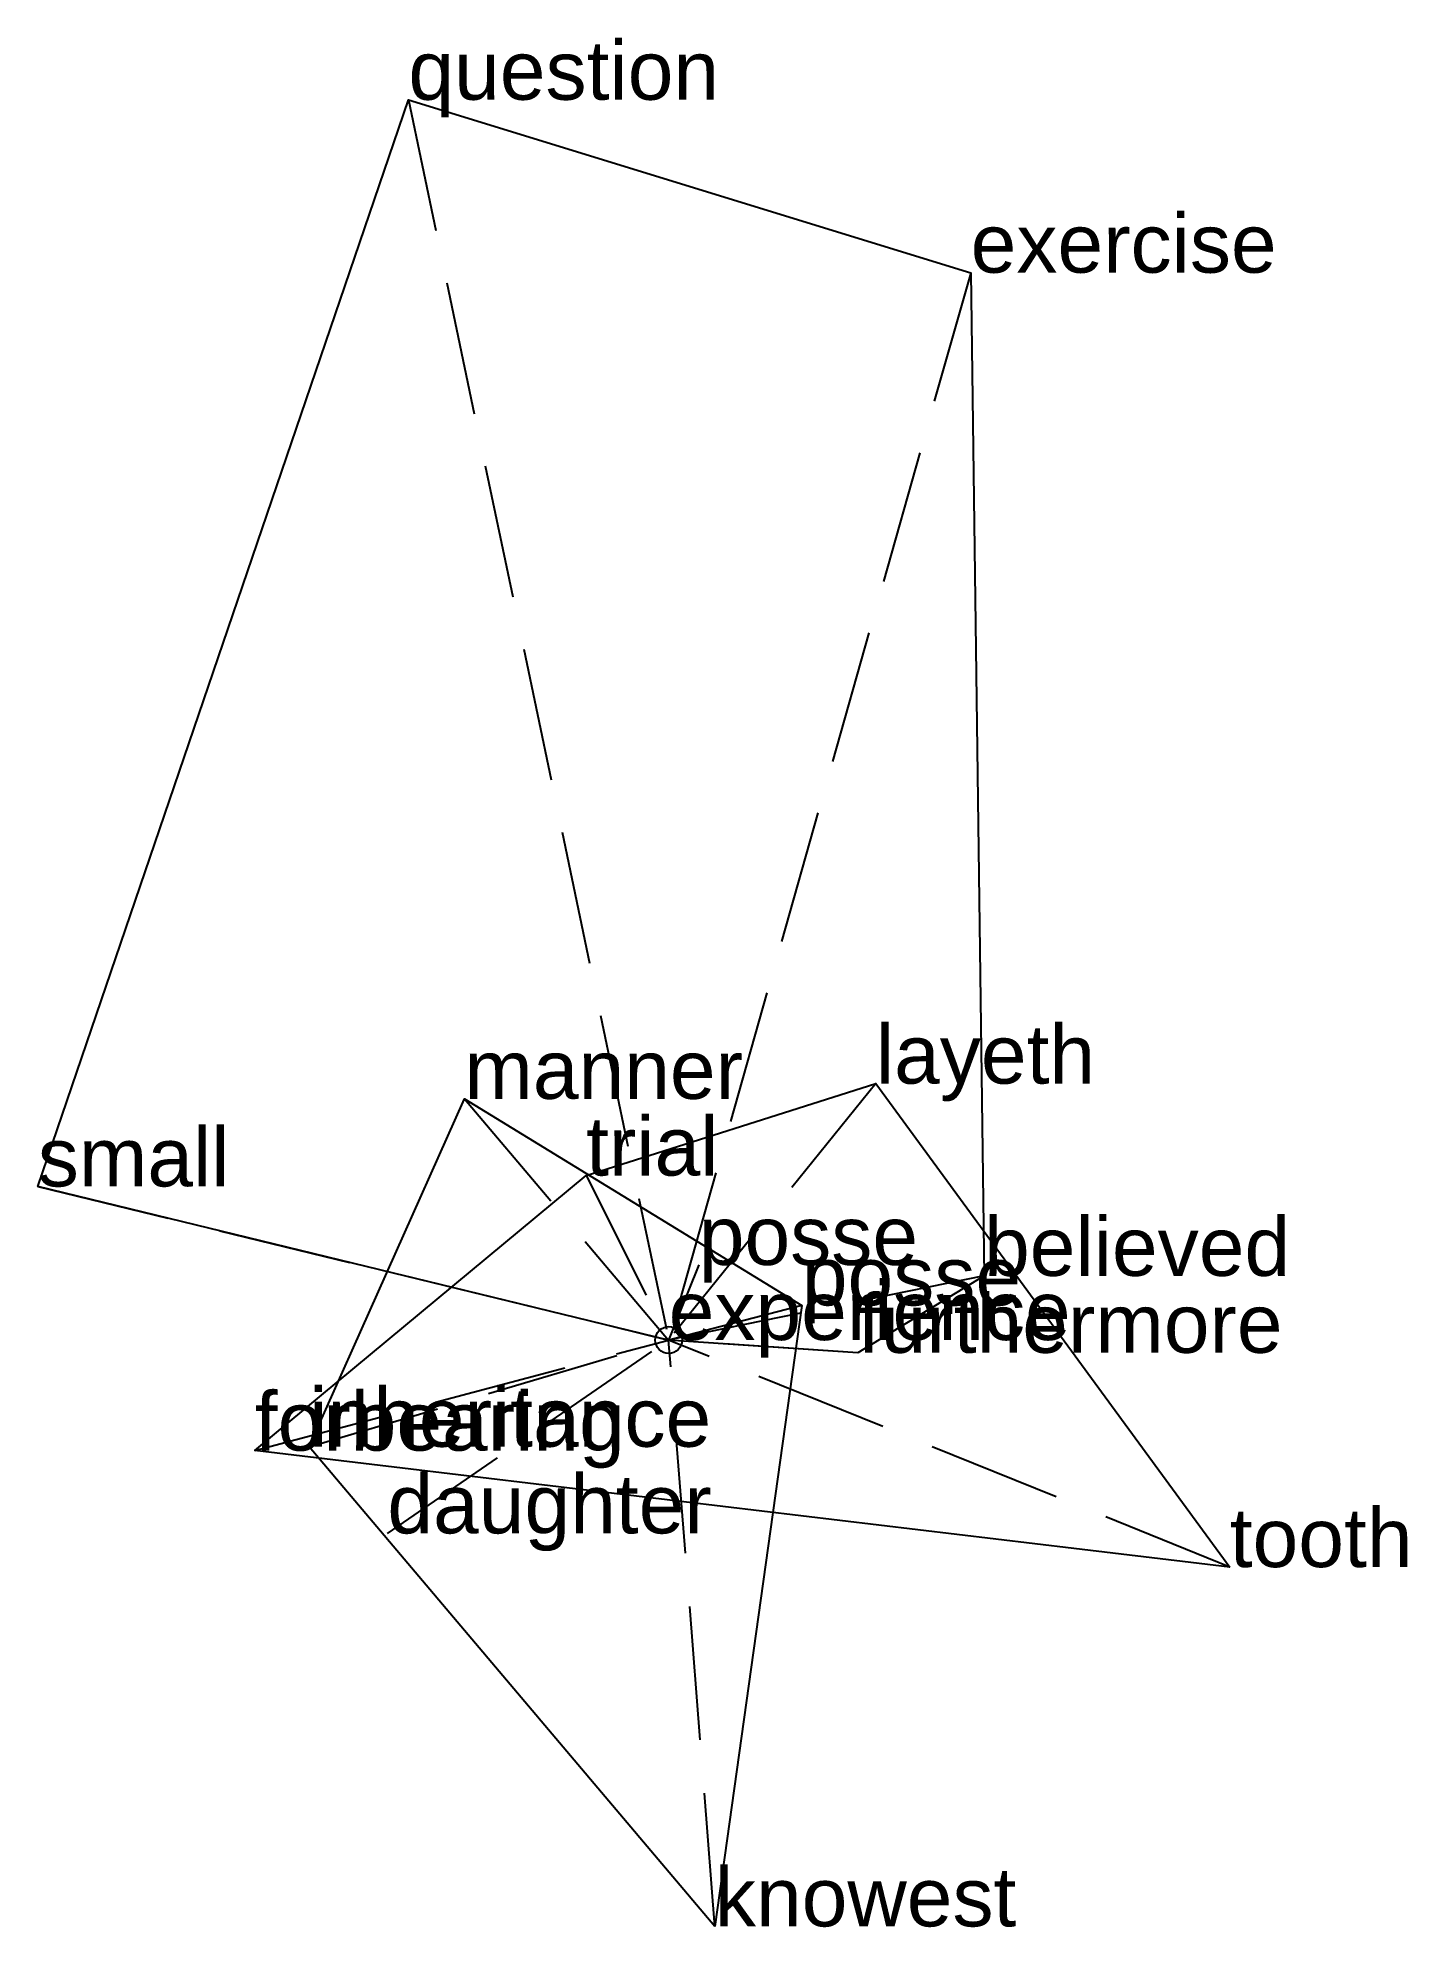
# Model space of a CAD drawing. Extents: x -1.18 to 1.38, y -1.1 to 2.44.
import ezdxf

# ---------------------------------------------------------------- set-up
doc = ezdxf.new("R2010")
doc.units = 0
doc.linetypes.add('DASHED2', pattern=[0.3, 0.25, -0.05])
for name, color, linetype in [('TEXT_nt', 1, 'CONTINUOUS'), ('TEXT_ot', 1, 'CONTINUOUS'), ('TEXT_q', 1, 'CONTINUOUS')]:
    doc.layers.add(name, color=color, linetype=linetype)
doc.styles.get("Standard").update_dxf_attribs({"font": 'arial.ttf'})

# ---------------------------------------------------------------- blocks, each defined once
blk = doc.blocks.new('ot-experience')
at = {"layer": 'LINES_ot', "linetype": 'DASHED2'}
for p in [(-0.4866, 2.32), (0.5647, 1.9965), (-1.1796, 0.2873), (0.5897, 0.12), (0, 0), (0.3537, -0.0239)]:
    blk.add_line(p, (0, 0), dxfattribs=at)
at = {"layer": 'ORIGIN_ot'}
blk.add_circle((0, 0), 0.025, dxfattribs=at)
at = {"layer": 'TEXT_ot'}
for s, p in [('question', (-0.4866, 2.32)), ('exercise', (0.5647, 1.9965)), ('small', (-1.1796, 0.2873)), ('believed', (0.5897, 0.12)), ('experience', (0, 0)), ('furthermore', (0.3537, -0.0239))]:
    blk.add_text(s, height=0.11, dxfattribs=at).set_placement(p)
blk = doc.blocks.new('nt-experience')
at = {"layer": 'LINES_nt', "linetype": 'DASHED2'}
for p in [(0.3874, 0.4796), (-0.1545, 0.3076), (0.0563, 0.1404), (-0.7739, -0.2069), (0, 0), (1.0491, -0.4247)]:
    blk.add_line(p, (0, 0), dxfattribs=at)
at = {"layer": 'ORIGIN_nt'}
blk.add_circle((0, 0), 0.025, dxfattribs=at)
at = {"layer": 'TEXT_nt'}
for s, p in [('layeth', (0.3874, 0.4796)), ('trial', (-0.1545, 0.3076)), ('posse', (0.0563, 0.1404)), ('experience', (0, 0)), ('forbearing', (-0.7739, -0.2069)), ('tooth', (1.0491, -0.4247))]:
    blk.add_text(s, height=0.11, dxfattribs=at).set_placement(p)
blk = doc.blocks.new('q-experience')
at = {"layer": 'LINES_q', "linetype": 'DASHED2'}
for p in [(-0.382, 0.4511), (0.2489, 0.0647), (-0.6721, -0.1996), (-0.526, -0.3617), (0, 0), (0.0865, -1.0968)]:
    blk.add_line(p, (0, 0), dxfattribs=at)
at = {"layer": 'ORIGIN_q'}
blk.add_circle((0, 0), 0.025, dxfattribs=at)
at = {"layer": 'TEXT_q'}
for s, p in [('manner', (-0.382, 0.4511)), ('posse', (0.2489, 0.0647)), ('experience', (0, 0)), ('inheritance', (-0.6721, -0.1996)), ('daughter', (-0.526, -0.3617)), ('knowest', (0.0865, -1.0968))]:
    blk.add_text(s, height=0.11, dxfattribs=at).set_placement(p)

msp = doc.modelspace()

# ---------------------------------------------------------------- linework, layer by layer
at = {"layer": 'OUTLINE_nt', "linetype": 'CONTINUOUS'}
msp.add_polyline3d([(1.0491, -0.4247, 0), (-0.7739, -0.2069, 0), (-0.1545, 0.3076, 0), (0.3874, 0.4796, 0), (1.0491, -0.4247, 0)], close=True, dxfattribs=at)
at = {"layer": 'OUTLINE_ot', "linetype": 'CONTINUOUS'}
msp.add_polyline3d([(0.3537, -0.0239, 0), (0, 0, 0), (-1.1796, 0.2873, 0), (-0.4866, 2.32, 0), (0.5647, 1.9965, 0), (0.5897, 0.12, 0), (0.3537, -0.0239, 0)], close=True, dxfattribs=at)
at = {"layer": 'OUTLINE_q', "linetype": 'CONTINUOUS'}
msp.add_polyline3d([(0.0865, -1.0968, 0), (-0.6721, -0.1996, 0), (-0.382, 0.4511, 0), (0.2489, 0.0647, 0), (0.0865, -1.0968, 0)], close=True, dxfattribs=at)

# ---------------------------------------------------------------- block references
for name in ['ot-experience', 'nt-experience', 'q-experience']:
    msp.add_blockref(name, (0, 0))

doc.saveas('drawing.dxf')
